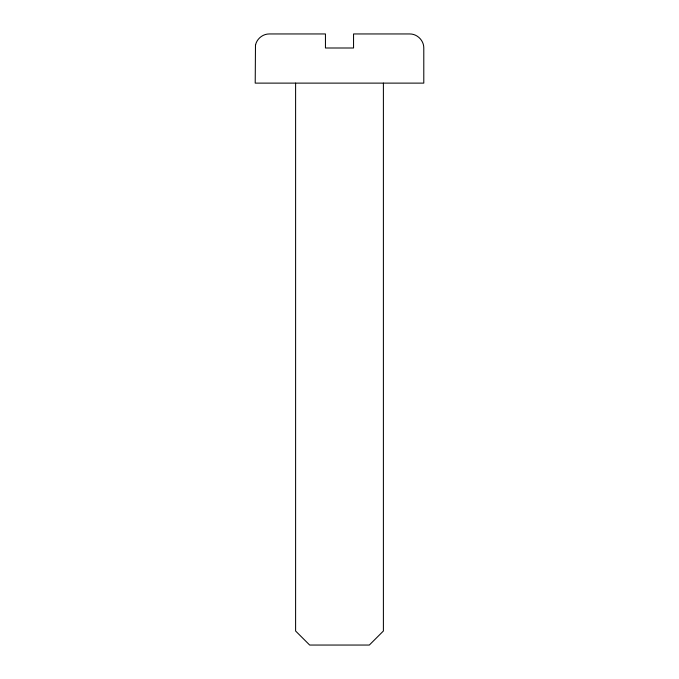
<?xml version="1.0" encoding="UTF-8"?>
<svg xmlns="http://www.w3.org/2000/svg" width="679" height="679" viewBox="0 0 679 679"><rect width="100%" height="100%" fill="white"/><g stroke="black" fill="none" stroke-linecap="round" stroke-linejoin="round"><path stroke-width="1.02" d="M383.397 83.118L383.397 631.003L369.325 645.05L309.675 645.05L295.603 631.003L295.603 83.118M255.482 45.255L255.211 83.118L423.789 83.118L423.789 47.997C423.9 40.477 417.229 33.84 409.709 33.95L353.547 33.95L353.547 47.997L325.453 47.997L325.453 33.95L269.291 33.95C262.756 33.908 256.713 38.839 255.482 45.255"/></g></svg>
